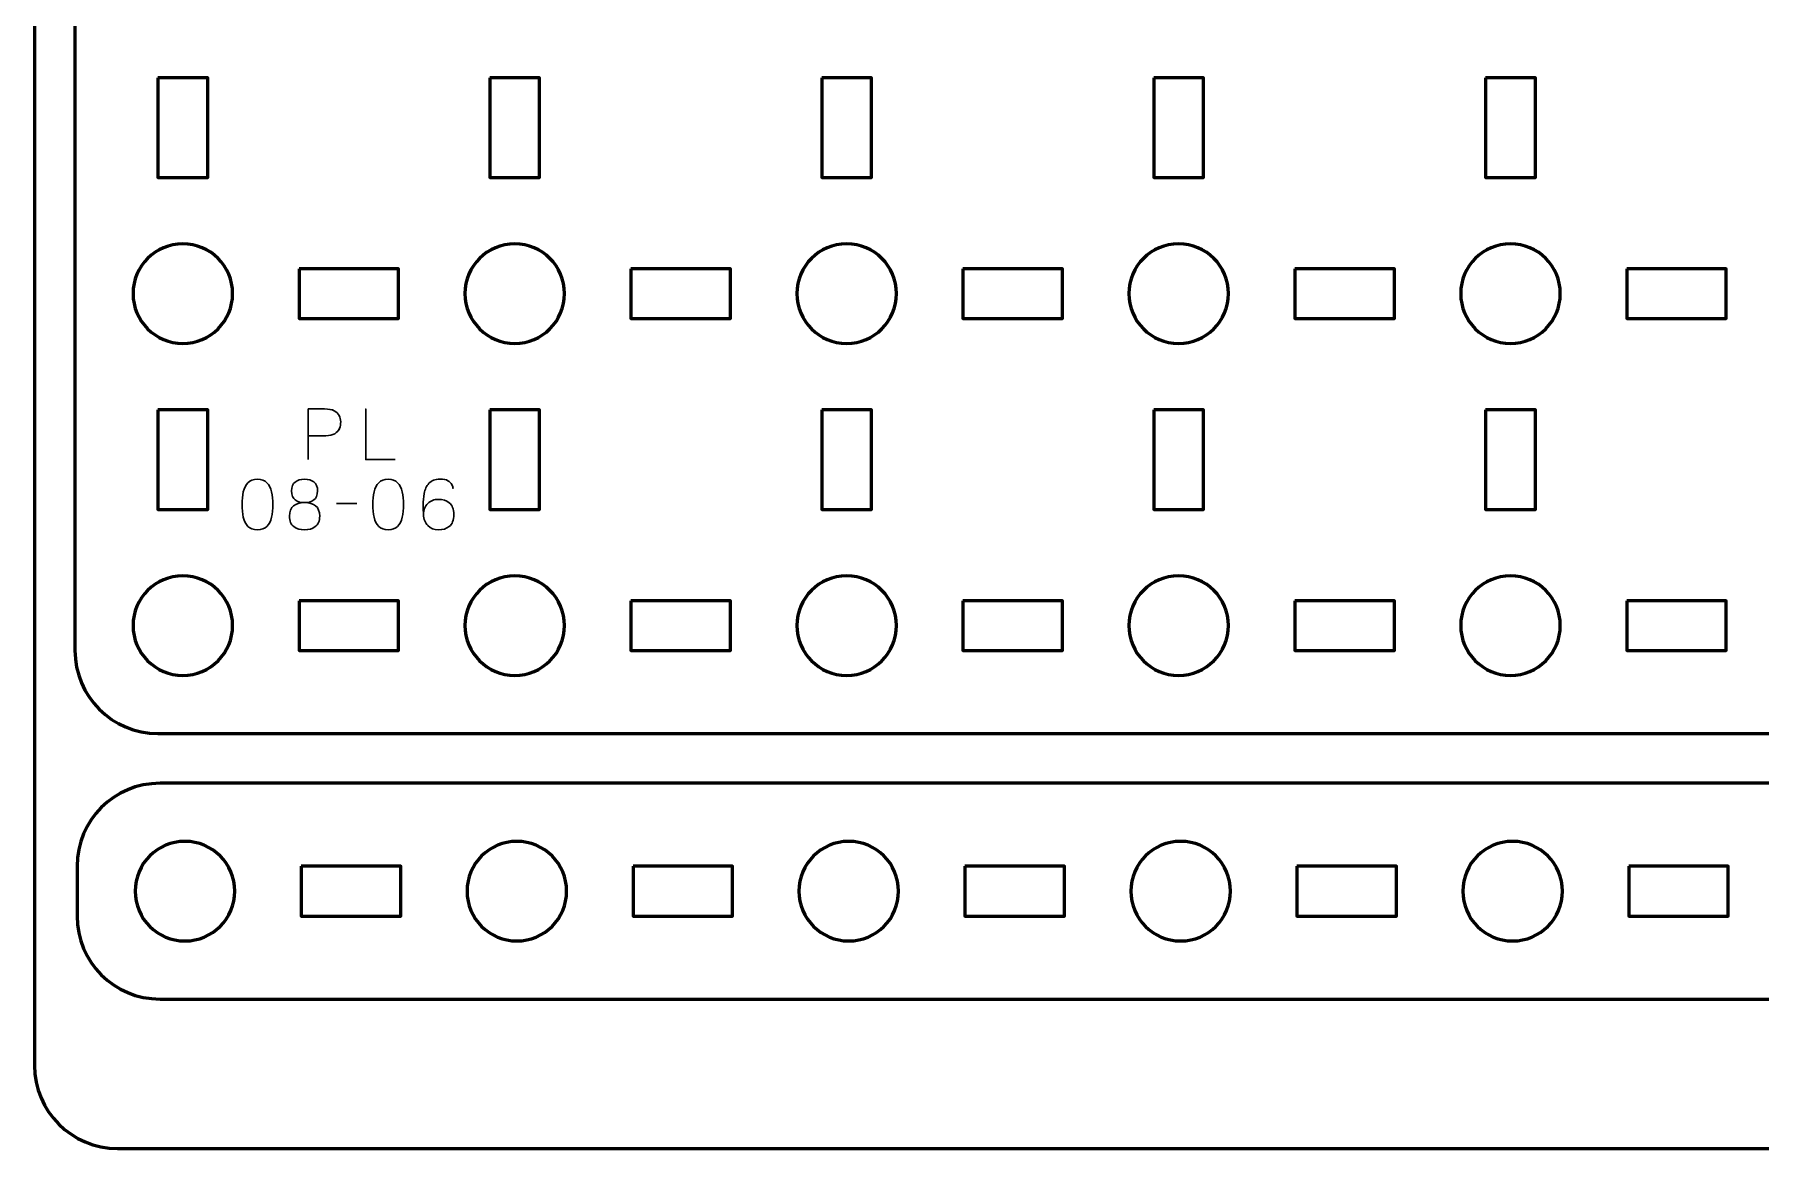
# Model space of a CAD drawing. Header units: centimetres. Extents: x -21 to 0, y -29.7 to 0.
# Drawn here: x -21 to -10.6, y -29.7 to -22.99 of the extents above; entities that cross this region are included whole.
import ezdxf

# ---------------------------------------------------------------- set-up
doc = ezdxf.new("R2010")
doc.units = ezdxf.units.CM
doc.header["$MEASUREMENT"] = 0
doc.layers.add('Layer 1', color=7, linetype='Continuous')

msp = doc.modelspace()

# ---------------------------------------------------------------- linework, layer by layer
at = {"layer": 'Layer 1', "color": 22, "lineweight": 53}
msp.add_open_spline([(-21.00003, -29.19996), (-21.00003, -29.19996), (-21.00003, -0.49992), (-21.00003, -0.49992), (-21.00003, -0.49992), (-21.00003, -0.22295), (-20.77694, 0.00004), (-20.49994, 0.00004), (-20.49994, 0.00004), (-20.49994, 0.00004), (-0.50008, 0.00004), (-0.50008, 0.00004), (-0.50008, 0.00004), (-0.22294, 0.00004), (0.00002, -0.22295), (0.00002, -0.49992), (0.00002, -0.49992), (0.00002, -0.49992), (0.00002, -29.19996), (0.00002, -29.19996), (0.00002, -29.19996), (0.00002, -29.47696), (-0.22294, -29.70005), (-0.50008, -29.70005), (-0.50008, -29.70005), (-0.50008, -29.70005), (-20.49994, -29.70005), (-20.49994, -29.70005), (-20.49994, -29.70005), (-20.77694, -29.70005), (-21.00003, -29.47696), (-21.00003, -29.19996)], degree=3, knots=[0, 0, 0, 0, 0.125, 0.125, 0.125, 0.125, 0.25, 0.25, 0.25, 0.25, 0.375, 0.375, 0.375, 0.375, 0.5, 0.5, 0.5, 0.5, 0.625, 0.625, 0.625, 0.625, 0.75, 0.75, 0.75, 0.75, 0.875, 0.875, 0.875, 0.875, 1, 1, 1, 1], dxfattribs=at)
at = {"layer": 'Layer 1', "color": 2, "lineweight": 53}
for points in [[(-20.25618, -15.89998), (-20.25618, -15.89998), (-5.9563, -15.89998), (-5.9563, -15.89998), (-5.9563, -15.89998), (-5.67916, -15.89998), (-5.4562, -16.12308), (-5.4562, -16.40008), (-5.4562, -16.40008), (-5.4562, -16.40008), (-5.4562, -26.70006), (-5.4562, -26.70006), (-5.4562, -26.70006), (-5.4562, -26.97706), (-5.67916, -27.20002), (-5.9563, -27.20002), (-5.9563, -27.20002), (-5.9563, -27.20002), (-20.25618, -27.20002), (-20.25618, -27.20002), (-20.25618, -27.20002), (-20.53318, -27.20002), (-20.75628, -26.97706), (-20.75628, -26.70006), (-20.75628, -26.70006), (-20.75628, -26.70006), (-20.75628, -16.40008), (-20.75628, -16.40008), (-20.75628, -16.40008), (-20.75628, -16.12308), (-20.53318, -15.89998), (-20.25618, -15.89998)], [(-20.24368, -27.49999), (-20.24368, -27.49999), (-5.9438, -27.49999), (-5.9438, -27.49999), (-5.9438, -27.49999), (-5.66666, -27.49999), (-5.4437, -27.72308), (-5.4437, -28.00008), (-5.4437, -28.00008), (-5.4437, -28.00008), (-5.4437, -28.30009), (-5.4437, -28.30009), (-5.4437, -28.30009), (-5.4437, -28.57705), (-5.66666, -28.80001), (-5.9438, -28.80001), (-5.9438, -28.80001), (-5.9438, -28.80001), (-20.24368, -28.80001), (-20.24368, -28.80001), (-20.24368, -28.80001), (-20.52068, -28.80001), (-20.74378, -28.57705), (-20.74378, -28.30009), (-20.74378, -28.30009), (-20.74378, -28.30009), (-20.74378, -28.00008), (-20.74378, -28.00008), (-20.74378, -28.00008), (-20.74378, -27.72308), (-20.52068, -27.49999), (-20.24368, -27.49999)]]:
    msp.add_open_spline(points, degree=3, knots=[0, 0, 0, 0, 0.125, 0.125, 0.125, 0.125, 0.25, 0.25, 0.25, 0.25, 0.375, 0.375, 0.375, 0.375, 0.5, 0.5, 0.5, 0.5, 0.625, 0.625, 0.625, 0.625, 0.75, 0.75, 0.75, 0.75, 0.875, 0.875, 0.875, 0.875, 1, 1, 1, 1], dxfattribs=at)
at = {"layer": 'Layer 1', "lineweight": 53}
for points in [[(-20.25618, -23.25004), (-20.25618, -23.25004), (-19.95618, -23.25004), (-19.95618, -23.25004), (-19.95618, -23.25004), (-19.95618, -23.25004), (-19.95618, -23.85004), (-19.95618, -23.85004), (-19.95618, -23.85004), (-19.95618, -23.85004), (-20.25618, -23.85004), (-20.25618, -23.85004), (-20.25618, -23.85004), (-20.25618, -23.85004), (-20.25618, -23.25004), (-20.25618, -23.25004)], [(-18.25625, -23.25004), (-18.25625, -23.25004), (-17.95625, -23.25004), (-17.95625, -23.25004), (-17.95625, -23.25004), (-17.95625, -23.25004), (-17.95625, -23.85004), (-17.95625, -23.85004), (-17.95625, -23.85004), (-17.95625, -23.85004), (-18.25625, -23.85004), (-18.25625, -23.85004), (-18.25625, -23.85004), (-18.25625, -23.85004), (-18.25625, -23.25004), (-18.25625, -23.25004)], [(-16.25632, -23.25004), (-16.25632, -23.25004), (-15.95631, -23.25004), (-15.95631, -23.25004), (-15.95631, -23.25004), (-15.95631, -23.25004), (-15.95631, -23.85004), (-15.95631, -23.85004), (-15.95631, -23.85004), (-15.95631, -23.85004), (-16.25632, -23.85004), (-16.25632, -23.85004), (-16.25632, -23.85004), (-16.25632, -23.85004), (-16.25632, -23.25004), (-16.25632, -23.25004)], [(-14.25621, -23.25004), (-14.25621, -23.25004), (-13.9562, -23.25004), (-13.9562, -23.25004), (-13.9562, -23.25004), (-13.9562, -23.25004), (-13.9562, -23.85004), (-13.9562, -23.85004), (-13.9562, -23.85004), (-13.9562, -23.85004), (-14.25621, -23.85004), (-14.25621, -23.85004), (-14.25621, -23.85004), (-14.25621, -23.85004), (-14.25621, -23.25004), (-14.25621, -23.25004)], [(-12.25627, -23.25004), (-12.25627, -23.25004), (-11.95627, -23.25004), (-11.95627, -23.25004), (-11.95627, -23.25004), (-11.95627, -23.25004), (-11.95627, -23.85004), (-11.95627, -23.85004), (-11.95627, -23.85004), (-11.95627, -23.85004), (-12.25627, -23.85004), (-12.25627, -23.85004), (-12.25627, -23.85004), (-12.25627, -23.85004), (-12.25627, -23.25004), (-12.25627, -23.25004)], [(-19.80625, -24.55006), (-19.80625, -24.71569), (-19.94048, -24.85006), (-20.10625, -24.85006), (-20.10625, -24.85006), (-20.27191, -24.85006), (-20.40625, -24.71569), (-20.40625, -24.55006), (-20.40625, -24.55006), (-20.40625, -24.38429), (-20.27191, -24.25005), (-20.10625, -24.25005), (-20.10625, -24.25005), (-19.94048, -24.25005), (-19.80625, -24.38429), (-19.80625, -24.55006)], [(-17.80617, -24.55006), (-17.80617, -24.71569), (-17.94055, -24.85006), (-18.10618, -24.85006), (-18.10618, -24.85006), (-18.27195, -24.85006), (-18.40618, -24.71569), (-18.40618, -24.55006), (-18.40618, -24.55006), (-18.40618, -24.38429), (-18.27195, -24.25005), (-18.10618, -24.25005), (-18.10618, -24.25005), (-17.94055, -24.25005), (-17.80617, -24.38429), (-17.80617, -24.55006)], [(-15.80624, -24.55006), (-15.80624, -24.71569), (-15.94058, -24.85006), (-16.10624, -24.85006), (-16.10624, -24.85006), (-16.27187, -24.85006), (-16.40625, -24.71569), (-16.40625, -24.55006), (-16.40625, -24.55006), (-16.40625, -24.38429), (-16.27187, -24.25005), (-16.10624, -24.25005), (-16.10624, -24.25005), (-15.94058, -24.25005), (-15.80624, -24.38429), (-15.80624, -24.55006)], [(-13.80627, -24.55006), (-13.80627, -24.71569), (-13.94051, -24.85006), (-14.10628, -24.85006), (-14.10628, -24.85006), (-14.27194, -24.85006), (-14.40628, -24.71569), (-14.40628, -24.55006), (-14.40628, -24.55006), (-14.40628, -24.38429), (-14.27194, -24.25005), (-14.10628, -24.25005), (-14.10628, -24.25005), (-13.94051, -24.25005), (-13.80627, -24.38429), (-13.80627, -24.55006)], [(-11.8062, -24.55006), (-11.8062, -24.71569), (-11.94057, -24.85006), (-12.1062, -24.85006), (-12.1062, -24.85006), (-12.27197, -24.85006), (-12.4062, -24.71569), (-12.4062, -24.55006), (-12.4062, -24.55006), (-12.4062, -24.38429), (-12.27197, -24.25005), (-12.1062, -24.25005), (-12.1062, -24.25005), (-11.94057, -24.25005), (-11.8062, -24.38429), (-11.8062, -24.55006)], [(-19.40623, -24.39999), (-19.40623, -24.39999), (-18.80623, -24.39999), (-18.80623, -24.39999), (-18.80623, -24.39999), (-18.80623, -24.39999), (-18.80623, -24.69999), (-18.80623, -24.69999), (-18.80623, -24.69999), (-18.80623, -24.69999), (-19.40623, -24.69999), (-19.40623, -24.69999), (-19.40623, -24.69999), (-19.40623, -24.69999), (-19.40623, -24.39999), (-19.40623, -24.39999)], [(-17.40627, -24.39999), (-17.40627, -24.39999), (-16.80626, -24.39999), (-16.80626, -24.39999), (-16.80626, -24.39999), (-16.80626, -24.39999), (-16.80626, -24.69999), (-16.80626, -24.69999), (-16.80626, -24.69999), (-16.80626, -24.69999), (-17.40627, -24.69999), (-17.40627, -24.69999), (-17.40627, -24.69999), (-17.40627, -24.69999), (-17.40627, -24.39999), (-17.40627, -24.39999)], [(-15.40619, -24.39999), (-15.40619, -24.39999), (-14.80619, -24.39999), (-14.80619, -24.39999), (-14.80619, -24.39999), (-14.80619, -24.39999), (-14.80619, -24.69999), (-14.80619, -24.69999), (-14.80619, -24.69999), (-14.80619, -24.69999), (-15.40619, -24.69999), (-15.40619, -24.69999), (-15.40619, -24.69999), (-15.40619, -24.69999), (-15.40619, -24.39999), (-15.40619, -24.39999)], [(-13.40622, -24.39999), (-13.40622, -24.39999), (-12.80622, -24.39999), (-12.80622, -24.39999), (-12.80622, -24.39999), (-12.80622, -24.39999), (-12.80622, -24.69999), (-12.80622, -24.69999), (-12.80622, -24.69999), (-12.80622, -24.69999), (-13.40622, -24.69999), (-13.40622, -24.69999), (-13.40622, -24.69999), (-13.40622, -24.69999), (-13.40622, -24.39999), (-13.40622, -24.39999)], [(-11.40629, -24.39999), (-11.40629, -24.39999), (-10.80629, -24.39999), (-10.80629, -24.39999), (-10.80629, -24.39999), (-10.80629, -24.39999), (-10.80629, -24.69999), (-10.80629, -24.69999), (-10.80629, -24.69999), (-10.80629, -24.69999), (-11.40629, -24.69999), (-11.40629, -24.69999), (-11.40629, -24.69999), (-11.40629, -24.69999), (-11.40629, -24.39999), (-11.40629, -24.39999)], [(-20.25618, -25.24997), (-20.25618, -25.24997), (-19.95618, -25.24997), (-19.95618, -25.24997), (-19.95618, -25.24997), (-19.95618, -25.24997), (-19.95618, -25.84997), (-19.95618, -25.84997), (-19.95618, -25.84997), (-19.95618, -25.84997), (-20.25618, -25.84997), (-20.25618, -25.84997), (-20.25618, -25.84997), (-20.25618, -25.84997), (-20.25618, -25.24997), (-20.25618, -25.24997)], [(-18.25625, -25.24997), (-18.25625, -25.24997), (-17.95625, -25.24997), (-17.95625, -25.24997), (-17.95625, -25.24997), (-17.95625, -25.24997), (-17.95625, -25.84997), (-17.95625, -25.84997), (-17.95625, -25.84997), (-17.95625, -25.84997), (-18.25625, -25.84997), (-18.25625, -25.84997), (-18.25625, -25.84997), (-18.25625, -25.84997), (-18.25625, -25.24997), (-18.25625, -25.24997)], [(-16.25632, -25.24997), (-16.25632, -25.24997), (-15.95631, -25.24997), (-15.95631, -25.24997), (-15.95631, -25.24997), (-15.95631, -25.24997), (-15.95631, -25.84997), (-15.95631, -25.84997), (-15.95631, -25.84997), (-15.95631, -25.84997), (-16.25632, -25.84997), (-16.25632, -25.84997), (-16.25632, -25.84997), (-16.25632, -25.84997), (-16.25632, -25.24997), (-16.25632, -25.24997)], [(-14.25621, -25.24997), (-14.25621, -25.24997), (-13.9562, -25.24997), (-13.9562, -25.24997), (-13.9562, -25.24997), (-13.9562, -25.24997), (-13.9562, -25.84997), (-13.9562, -25.84997), (-13.9562, -25.84997), (-13.9562, -25.84997), (-14.25621, -25.84997), (-14.25621, -25.84997), (-14.25621, -25.84997), (-14.25621, -25.84997), (-14.25621, -25.24997), (-14.25621, -25.24997)], [(-12.25627, -25.24997), (-12.25627, -25.24997), (-11.95627, -25.24997), (-11.95627, -25.24997), (-11.95627, -25.24997), (-11.95627, -25.24997), (-11.95627, -25.84997), (-11.95627, -25.84997), (-11.95627, -25.84997), (-11.95627, -25.84997), (-12.25627, -25.84997), (-12.25627, -25.84997), (-12.25627, -25.84997), (-12.25627, -25.84997), (-12.25627, -25.24997), (-12.25627, -25.24997)], [(-19.80625, -26.55002), (-19.80625, -26.71565), (-19.94048, -26.84999), (-20.10625, -26.84999), (-20.10625, -26.84999), (-20.27191, -26.84999), (-20.40625, -26.71565), (-20.40625, -26.55002), (-20.40625, -26.55002), (-20.40625, -26.38436), (-20.27191, -26.25002), (-20.10625, -26.25002), (-20.10625, -26.25002), (-19.94048, -26.25002), (-19.80625, -26.38436), (-19.80625, -26.55002)], [(-17.80617, -26.55002), (-17.80617, -26.71565), (-17.94055, -26.84999), (-18.10618, -26.84999), (-18.10618, -26.84999), (-18.27195, -26.84999), (-18.40618, -26.71565), (-18.40618, -26.55002), (-18.40618, -26.55002), (-18.40618, -26.38436), (-18.27195, -26.25002), (-18.10618, -26.25002), (-18.10618, -26.25002), (-17.94055, -26.25002), (-17.80617, -26.38436), (-17.80617, -26.55002)], [(-15.80624, -26.55002), (-15.80624, -26.71565), (-15.94058, -26.84999), (-16.10624, -26.84999), (-16.10624, -26.84999), (-16.27187, -26.84999), (-16.40625, -26.71565), (-16.40625, -26.55002), (-16.40625, -26.55002), (-16.40625, -26.38436), (-16.27187, -26.25002), (-16.10624, -26.25002), (-16.10624, -26.25002), (-15.94058, -26.25002), (-15.80624, -26.38436), (-15.80624, -26.55002)], [(-13.80627, -26.55002), (-13.80627, -26.71565), (-13.94051, -26.84999), (-14.10628, -26.84999), (-14.10628, -26.84999), (-14.27194, -26.84999), (-14.40628, -26.71565), (-14.40628, -26.55002), (-14.40628, -26.55002), (-14.40628, -26.38436), (-14.27194, -26.25002), (-14.10628, -26.25002), (-14.10628, -26.25002), (-13.94051, -26.25002), (-13.80627, -26.38436), (-13.80627, -26.55002)], [(-11.8062, -26.55002), (-11.8062, -26.71565), (-11.94057, -26.84999), (-12.1062, -26.84999), (-12.1062, -26.84999), (-12.27197, -26.84999), (-12.4062, -26.71565), (-12.4062, -26.55002), (-12.4062, -26.55002), (-12.4062, -26.38436), (-12.27197, -26.25002), (-12.1062, -26.25002), (-12.1062, -26.25002), (-11.94057, -26.25002), (-11.8062, -26.38436), (-11.8062, -26.55002)], [(-19.40623, -26.40009), (-19.40623, -26.40009), (-18.80623, -26.40009), (-18.80623, -26.40009), (-18.80623, -26.40009), (-18.80623, -26.40009), (-18.80623, -26.7001), (-18.80623, -26.7001), (-18.80623, -26.7001), (-18.80623, -26.7001), (-19.40623, -26.7001), (-19.40623, -26.7001), (-19.40623, -26.7001), (-19.40623, -26.7001), (-19.40623, -26.40009), (-19.40623, -26.40009)], [(-17.40627, -26.40009), (-17.40627, -26.40009), (-16.80626, -26.40009), (-16.80626, -26.40009), (-16.80626, -26.40009), (-16.80626, -26.40009), (-16.80626, -26.7001), (-16.80626, -26.7001), (-16.80626, -26.7001), (-16.80626, -26.7001), (-17.40627, -26.7001), (-17.40627, -26.7001), (-17.40627, -26.7001), (-17.40627, -26.7001), (-17.40627, -26.40009), (-17.40627, -26.40009)], [(-15.40619, -26.40009), (-15.40619, -26.40009), (-14.80619, -26.40009), (-14.80619, -26.40009), (-14.80619, -26.40009), (-14.80619, -26.40009), (-14.80619, -26.7001), (-14.80619, -26.7001), (-14.80619, -26.7001), (-14.80619, -26.7001), (-15.40619, -26.7001), (-15.40619, -26.7001), (-15.40619, -26.7001), (-15.40619, -26.7001), (-15.40619, -26.40009), (-15.40619, -26.40009)], [(-13.40622, -26.40009), (-13.40622, -26.40009), (-12.80622, -26.40009), (-12.80622, -26.40009), (-12.80622, -26.40009), (-12.80622, -26.40009), (-12.80622, -26.7001), (-12.80622, -26.7001), (-12.80622, -26.7001), (-12.80622, -26.7001), (-13.40622, -26.7001), (-13.40622, -26.7001), (-13.40622, -26.7001), (-13.40622, -26.7001), (-13.40622, -26.40009), (-13.40622, -26.40009)], [(-11.40629, -26.40009), (-11.40629, -26.40009), (-10.80629, -26.40009), (-10.80629, -26.40009), (-10.80629, -26.40009), (-10.80629, -26.40009), (-10.80629, -26.7001), (-10.80629, -26.7001), (-10.80629, -26.7001), (-10.80629, -26.7001), (-11.40629, -26.7001), (-11.40629, -26.7001), (-11.40629, -26.7001), (-11.40629, -26.7001), (-11.40629, -26.40009), (-11.40629, -26.40009)], [(-19.79375, -28.15001), (-19.79375, -28.31579), (-19.92798, -28.45002), (-20.09375, -28.45002), (-20.09375, -28.45002), (-20.25941, -28.45002), (-20.39375, -28.31579), (-20.39375, -28.15001), (-20.39375, -28.15001), (-20.39375, -27.98435), (-20.25941, -27.85001), (-20.09375, -27.85001), (-20.09375, -27.85001), (-19.92798, -27.85001), (-19.79375, -27.98435), (-19.79375, -28.15001)], [(-17.79367, -28.15001), (-17.79367, -28.31579), (-17.92805, -28.45002), (-18.09368, -28.45002), (-18.09368, -28.45002), (-18.25945, -28.45002), (-18.39368, -28.31579), (-18.39368, -28.15001), (-18.39368, -28.15001), (-18.39368, -27.98435), (-18.25945, -27.85001), (-18.09368, -27.85001), (-18.09368, -27.85001), (-17.92805, -27.85001), (-17.79367, -27.98435), (-17.79367, -28.15001)], [(-15.79374, -28.15001), (-15.79374, -28.31579), (-15.92808, -28.45002), (-16.09374, -28.45002), (-16.09374, -28.45002), (-16.25937, -28.45002), (-16.39375, -28.31579), (-16.39375, -28.15001), (-16.39375, -28.15001), (-16.39375, -27.98435), (-16.25937, -27.85001), (-16.09374, -27.85001), (-16.09374, -27.85001), (-15.92808, -27.85001), (-15.79374, -27.98435), (-15.79374, -28.15001)], [(-13.79377, -28.15001), (-13.79377, -28.31579), (-13.92801, -28.45002), (-14.09378, -28.45002), (-14.09378, -28.45002), (-14.25944, -28.45002), (-14.39378, -28.31579), (-14.39378, -28.15001), (-14.39378, -28.15001), (-14.39378, -27.98435), (-14.25944, -27.85001), (-14.09378, -27.85001), (-14.09378, -27.85001), (-13.92801, -27.85001), (-13.79377, -27.98435), (-13.79377, -28.15001)], [(-11.7937, -28.15001), (-11.7937, -28.31579), (-11.92807, -28.45002), (-12.0937, -28.45002), (-12.0937, -28.45002), (-12.25947, -28.45002), (-12.3937, -28.31579), (-12.3937, -28.15001), (-12.3937, -28.15001), (-12.3937, -27.98435), (-12.25947, -27.85001), (-12.0937, -27.85001), (-12.0937, -27.85001), (-11.92807, -27.85001), (-11.7937, -27.98435), (-11.7937, -28.15001)], [(-19.39373, -28.00008), (-19.39373, -28.00008), (-18.79373, -28.00008), (-18.79373, -28.00008), (-18.79373, -28.00008), (-18.79373, -28.00008), (-18.79373, -28.30009), (-18.79373, -28.30009), (-18.79373, -28.30009), (-18.79373, -28.30009), (-19.39373, -28.30009), (-19.39373, -28.30009), (-19.39373, -28.30009), (-19.39373, -28.30009), (-19.39373, -28.00008), (-19.39373, -28.00008)], [(-17.39377, -28.00008), (-17.39377, -28.00008), (-16.79376, -28.00008), (-16.79376, -28.00008), (-16.79376, -28.00008), (-16.79376, -28.00008), (-16.79376, -28.30009), (-16.79376, -28.30009), (-16.79376, -28.30009), (-16.79376, -28.30009), (-17.39377, -28.30009), (-17.39377, -28.30009), (-17.39377, -28.30009), (-17.39377, -28.30009), (-17.39377, -28.00008), (-17.39377, -28.00008)], [(-15.39369, -28.00008), (-15.39369, -28.00008), (-14.79369, -28.00008), (-14.79369, -28.00008), (-14.79369, -28.00008), (-14.79369, -28.00008), (-14.79369, -28.30009), (-14.79369, -28.30009), (-14.79369, -28.30009), (-14.79369, -28.30009), (-15.39369, -28.30009), (-15.39369, -28.30009), (-15.39369, -28.30009), (-15.39369, -28.30009), (-15.39369, -28.00008), (-15.39369, -28.00008)], [(-13.39372, -28.00008), (-13.39372, -28.00008), (-12.79372, -28.00008), (-12.79372, -28.00008), (-12.79372, -28.00008), (-12.79372, -28.00008), (-12.79372, -28.30009), (-12.79372, -28.30009), (-12.79372, -28.30009), (-12.79372, -28.30009), (-13.39372, -28.30009), (-13.39372, -28.30009), (-13.39372, -28.30009), (-13.39372, -28.30009), (-13.39372, -28.00008), (-13.39372, -28.00008)], [(-11.39379, -28.00008), (-11.39379, -28.00008), (-10.79379, -28.00008), (-10.79379, -28.00008), (-10.79379, -28.00008), (-10.79379, -28.00008), (-10.79379, -28.30009), (-10.79379, -28.30009), (-10.79379, -28.30009), (-10.79379, -28.30009), (-11.39379, -28.30009), (-11.39379, -28.30009), (-11.39379, -28.30009), (-11.39379, -28.30009), (-11.39379, -28.00008), (-11.39379, -28.00008)]]:
    msp.add_open_spline(points, degree=3, knots=[0, 0, 0, 0, 0.25, 0.25, 0.25, 0.25, 0.5, 0.5, 0.5, 0.5, 0.75, 0.75, 0.75, 0.75, 1, 1, 1, 1], dxfattribs=at)
at = {"layer": 'Layer 1', "color": 40, "lineweight": 30}
for points, knots in [([(-19.35081, -25.54997), (-19.35081, -25.54997), (-19.35081, -25.24475), (-19.35081, -25.24475), (-19.35081, -25.24475), (-19.35081, -25.24475), (-19.25352, -25.24475), (-19.25352, -25.24475), (-19.25352, -25.24475), (-19.2279, -25.24499), (-19.2079, -25.24873), (-19.19372, -25.25589), (-19.19372, -25.25589), (-19.17982, -25.2632), (-19.17001, -25.27269), (-19.16437, -25.28454), (-19.16437, -25.28454), (-19.15887, -25.29639), (-19.15583, -25.30923), (-19.15527, -25.32299), (-19.15527, -25.32299), (-19.1546, -25.33707), (-19.15693, -25.35044), (-19.16243, -25.3631), (-19.16243, -25.3631), (-19.16797, -25.37577), (-19.17746, -25.38625), (-19.19069, -25.3944), (-19.19069, -25.3944), (-19.2042, -25.40251), (-19.2224, -25.40664), (-19.24554, -25.40692), (-19.24554, -25.40692), (-19.24554, -25.40692), (-19.35081, -25.40692), (-19.35081, -25.40692), (-19.35081, -25.40692), (-19.35081, -25.40692), (-19.24554, -25.40692), (-19.24554, -25.40692), (-19.24554, -25.40692), (-19.22279, -25.40664), (-19.20476, -25.40251), (-19.19125, -25.3944), (-19.19125, -25.3944), (-19.17788, -25.38625), (-19.16835, -25.37577), (-19.16271, -25.3631), (-19.16271, -25.3631), (-19.15721, -25.35044), (-19.15474, -25.33707), (-19.15527, -25.32299), (-19.15527, -25.32299), (-19.15583, -25.30923), (-19.15887, -25.29639), (-19.16451, -25.28454), (-19.16451, -25.28454), (-19.1703, -25.27269), (-19.18021, -25.2632), (-19.19414, -25.25589), (-19.19414, -25.25589), (-19.20832, -25.24873), (-19.22819, -25.24499), (-19.25352, -25.24475), (-19.25352, -25.24475), (-19.25352, -25.24475), (-19.35081, -25.24475), (-19.35081, -25.24475), (-19.35081, -25.24475), (-19.35081, -25.24475), (-19.35081, -25.54997), (-19.35081, -25.54997)], [0, 0, 0, 0, 0.05555556, 0.05555556, 0.05555556, 0.05555556, 0.11111111, 0.11111111, 0.11111111, 0.11111111, 0.16666667, 0.16666667, 0.16666667, 0.16666667, 0.22222222, 0.22222222, 0.22222222, 0.22222222, 0.27777778, 0.27777778, 0.27777778, 0.27777778, 0.33333333, 0.33333333, 0.33333333, 0.33333333, 0.38888889, 0.38888889, 0.38888889, 0.38888889, 0.44444444, 0.44444444, 0.44444444, 0.44444444, 0.5, 0.5, 0.5, 0.5, 0.55555556, 0.55555556, 0.55555556, 0.55555556, 0.61111111, 0.61111111, 0.61111111, 0.61111111, 0.66666667, 0.66666667, 0.66666667, 0.66666667, 0.72222222, 0.72222222, 0.72222222, 0.72222222, 0.77777778, 0.77777778, 0.77777778, 0.77777778, 0.83333333, 0.83333333, 0.83333333, 0.83333333, 0.88888889, 0.88888889, 0.88888889, 0.88888889, 0.94444444, 0.94444444, 0.94444444, 0.94444444, 1, 1, 1, 1]), ([(-18.8262, -25.54997), (-18.8262, -25.54997), (-19.00438, -25.54997), (-19.00438, -25.54997), (-19.00438, -25.54997), (-19.00438, -25.54997), (-19.00438, -25.24475), (-19.00438, -25.24475), (-19.00438, -25.24475), (-19.00438, -25.24475), (-19.00438, -25.54997), (-19.00438, -25.54997), (-19.00438, -25.54997), (-19.00438, -25.54997), (-18.8262, -25.54997), (-18.8262, -25.54997)], [0, 0, 0, 0, 0.25, 0.25, 0.25, 0.25, 0.5, 0.5, 0.5, 0.5, 0.75, 0.75, 0.75, 0.75, 1, 1, 1, 1]), ([(-19.65702, -25.9733), (-19.6325, -25.97302), (-19.61349, -25.96614), (-19.59998, -25.95263), (-19.59998, -25.95263), (-19.58661, -25.93912), (-19.57722, -25.92092), (-19.572, -25.89791), (-19.572, -25.89791), (-19.56689, -25.87505), (-19.56442, -25.84941), (-19.5647, -25.8209), (-19.5647, -25.8209), (-19.56442, -25.79279), (-19.56689, -25.76714), (-19.572, -25.74414), (-19.572, -25.74414), (-19.57722, -25.72138), (-19.58661, -25.70322), (-19.59998, -25.68942), (-19.59998, -25.68942), (-19.61349, -25.67591), (-19.6325, -25.66889), (-19.65702, -25.66847), (-19.65702, -25.66847), (-19.68168, -25.66889), (-19.7007, -25.67591), (-19.71407, -25.68942), (-19.71407, -25.68942), (-19.72758, -25.70322), (-19.73682, -25.72138), (-19.7419, -25.74414), (-19.7419, -25.74414), (-19.74716, -25.76714), (-19.74963, -25.79279), (-19.7492, -25.8209), (-19.7492, -25.8209), (-19.74963, -25.84941), (-19.74716, -25.87505), (-19.7419, -25.89791), (-19.7419, -25.89791), (-19.73682, -25.92092), (-19.72758, -25.93912), (-19.71407, -25.95263), (-19.71407, -25.95263), (-19.7007, -25.96614), (-19.68168, -25.97302), (-19.65702, -25.9733)], [0, 0, 0, 0, 0.08333333, 0.08333333, 0.08333333, 0.08333333, 0.16666667, 0.16666667, 0.16666667, 0.16666667, 0.25, 0.25, 0.25, 0.25, 0.33333333, 0.33333333, 0.33333333, 0.33333333, 0.41666667, 0.41666667, 0.41666667, 0.41666667, 0.5, 0.5, 0.5, 0.5, 0.58333333, 0.58333333, 0.58333333, 0.58333333, 0.66666667, 0.66666667, 0.66666667, 0.66666667, 0.75, 0.75, 0.75, 0.75, 0.83333333, 0.83333333, 0.83333333, 0.83333333, 0.91666667, 0.91666667, 0.91666667, 0.91666667, 1, 1, 1, 1]), ([(-19.65702, -25.9733), (-19.6325, -25.97302), (-19.61349, -25.96614), (-19.59998, -25.95263), (-19.59998, -25.95263), (-19.58661, -25.93912), (-19.57722, -25.92092), (-19.572, -25.89791), (-19.572, -25.89791), (-19.56689, -25.87505), (-19.56442, -25.84941), (-19.5647, -25.8209), (-19.5647, -25.8209), (-19.56442, -25.79279), (-19.56689, -25.76714), (-19.572, -25.74414), (-19.572, -25.74414), (-19.57722, -25.72138), (-19.58661, -25.70322), (-19.59998, -25.68942), (-19.59998, -25.68942), (-19.61349, -25.67591), (-19.6325, -25.66889), (-19.65702, -25.66847), (-19.65702, -25.66847), (-19.68168, -25.66889), (-19.7007, -25.67591), (-19.71407, -25.68942), (-19.71407, -25.68942), (-19.72758, -25.70322), (-19.73682, -25.72138), (-19.7419, -25.74414), (-19.7419, -25.74414), (-19.74716, -25.76714), (-19.74963, -25.79279), (-19.7492, -25.8209), (-19.7492, -25.8209), (-19.74963, -25.84941), (-19.74716, -25.87505), (-19.7419, -25.89791), (-19.7419, -25.89791), (-19.73682, -25.92092), (-19.72758, -25.93912), (-19.71407, -25.95263), (-19.71407, -25.95263), (-19.7007, -25.96614), (-19.68168, -25.97302), (-19.65702, -25.9733)], [0, 0, 0, 0, 0.08333333, 0.08333333, 0.08333333, 0.08333333, 0.16666667, 0.16666667, 0.16666667, 0.16666667, 0.25, 0.25, 0.25, 0.25, 0.33333333, 0.33333333, 0.33333333, 0.33333333, 0.41666667, 0.41666667, 0.41666667, 0.41666667, 0.5, 0.5, 0.5, 0.5, 0.58333333, 0.58333333, 0.58333333, 0.58333333, 0.66666667, 0.66666667, 0.66666667, 0.66666667, 0.75, 0.75, 0.75, 0.75, 0.83333333, 0.83333333, 0.83333333, 0.83333333, 0.91666667, 0.91666667, 0.91666667, 0.91666667, 1, 1, 1, 1]), ([(-19.373, -25.80944), (-19.35095, -25.80986), (-19.33236, -25.8045), (-19.31747, -25.79346), (-19.31747, -25.79346), (-19.30259, -25.78245), (-19.29486, -25.76439), (-19.29419, -25.73916), (-19.29419, -25.73916), (-19.29472, -25.71408), (-19.30216, -25.69591), (-19.31666, -25.68459), (-19.31666, -25.68459), (-19.33113, -25.67344), (-19.35, -25.66808), (-19.373, -25.66847), (-19.373, -25.66847), (-19.39614, -25.66875), (-19.41491, -25.67425), (-19.42938, -25.68515), (-19.42938, -25.68515), (-19.44384, -25.69616), (-19.45128, -25.71422), (-19.45171, -25.73916), (-19.45171, -25.73916), (-19.45128, -25.76439), (-19.44356, -25.78245), (-19.42853, -25.79346), (-19.42853, -25.79346), (-19.41378, -25.8045), (-19.39533, -25.80986), (-19.373, -25.80944)], [0, 0, 0, 0, 0.125, 0.125, 0.125, 0.125, 0.25, 0.25, 0.25, 0.25, 0.375, 0.375, 0.375, 0.375, 0.5, 0.5, 0.5, 0.5, 0.625, 0.625, 0.625, 0.625, 0.75, 0.75, 0.75, 0.75, 0.875, 0.875, 0.875, 0.875, 1, 1, 1, 1]), ([(-19.373, -25.80944), (-19.35095, -25.80986), (-19.33236, -25.8045), (-19.31747, -25.79346), (-19.31747, -25.79346), (-19.30259, -25.78245), (-19.29486, -25.76439), (-19.29419, -25.73916), (-19.29419, -25.73916), (-19.29472, -25.71408), (-19.30216, -25.69591), (-19.31666, -25.68459), (-19.31666, -25.68459), (-19.33113, -25.67344), (-19.35, -25.66808), (-19.373, -25.66847), (-19.373, -25.66847), (-19.39614, -25.66875), (-19.41491, -25.67425), (-19.42938, -25.68515), (-19.42938, -25.68515), (-19.44384, -25.69616), (-19.45128, -25.71422), (-19.45171, -25.73916), (-19.45171, -25.73916), (-19.45128, -25.76439), (-19.44356, -25.78245), (-19.42853, -25.79346), (-19.42853, -25.79346), (-19.41378, -25.8045), (-19.39533, -25.80986), (-19.373, -25.80944)], [0, 0, 0, 0, 0.125, 0.125, 0.125, 0.125, 0.25, 0.25, 0.25, 0.25, 0.375, 0.375, 0.375, 0.375, 0.5, 0.5, 0.5, 0.5, 0.625, 0.625, 0.625, 0.625, 0.75, 0.75, 0.75, 0.75, 0.875, 0.875, 0.875, 0.875, 1, 1, 1, 1]), ([(-18.86906, -25.9733), (-18.84454, -25.97302), (-18.82553, -25.96614), (-18.81201, -25.95263), (-18.81201, -25.95263), (-18.79864, -25.93912), (-18.78926, -25.92092), (-18.78404, -25.89791), (-18.78404, -25.89791), (-18.77892, -25.87505), (-18.77645, -25.84941), (-18.77674, -25.8209), (-18.77674, -25.8209), (-18.77645, -25.79279), (-18.77892, -25.76714), (-18.78404, -25.74414), (-18.78404, -25.74414), (-18.78926, -25.72138), (-18.79864, -25.70322), (-18.81201, -25.68942), (-18.81201, -25.68942), (-18.82553, -25.67591), (-18.84454, -25.66889), (-18.86906, -25.66847), (-18.86906, -25.66847), (-18.89372, -25.66889), (-18.91273, -25.67591), (-18.9261, -25.68942), (-18.9261, -25.68942), (-18.93961, -25.70322), (-18.94886, -25.72138), (-18.95394, -25.74414), (-18.95394, -25.74414), (-18.95919, -25.76714), (-18.96166, -25.79279), (-18.96124, -25.8209), (-18.96124, -25.8209), (-18.96166, -25.84941), (-18.95919, -25.87505), (-18.95394, -25.89791), (-18.95394, -25.89791), (-18.94886, -25.92092), (-18.93961, -25.93912), (-18.9261, -25.95263), (-18.9261, -25.95263), (-18.91273, -25.96614), (-18.89372, -25.97302), (-18.86906, -25.9733)], [0, 0, 0, 0, 0.08333333, 0.08333333, 0.08333333, 0.08333333, 0.16666667, 0.16666667, 0.16666667, 0.16666667, 0.25, 0.25, 0.25, 0.25, 0.33333333, 0.33333333, 0.33333333, 0.33333333, 0.41666667, 0.41666667, 0.41666667, 0.41666667, 0.5, 0.5, 0.5, 0.5, 0.58333333, 0.58333333, 0.58333333, 0.58333333, 0.66666667, 0.66666667, 0.66666667, 0.66666667, 0.75, 0.75, 0.75, 0.75, 0.83333333, 0.83333333, 0.83333333, 0.83333333, 0.91666667, 0.91666667, 0.91666667, 0.91666667, 1, 1, 1, 1]), ([(-18.86906, -25.9733), (-18.84454, -25.97302), (-18.82553, -25.96614), (-18.81201, -25.95263), (-18.81201, -25.95263), (-18.79864, -25.93912), (-18.78926, -25.92092), (-18.78404, -25.89791), (-18.78404, -25.89791), (-18.77892, -25.87505), (-18.77645, -25.84941), (-18.77674, -25.8209), (-18.77674, -25.8209), (-18.77645, -25.79279), (-18.77892, -25.76714), (-18.78404, -25.74414), (-18.78404, -25.74414), (-18.78926, -25.72138), (-18.79864, -25.70322), (-18.81201, -25.68942), (-18.81201, -25.68942), (-18.82553, -25.67591), (-18.84454, -25.66889), (-18.86906, -25.66847), (-18.86906, -25.66847), (-18.89372, -25.66889), (-18.91273, -25.67591), (-18.9261, -25.68942), (-18.9261, -25.68942), (-18.93961, -25.70322), (-18.94886, -25.72138), (-18.95394, -25.74414), (-18.95394, -25.74414), (-18.95919, -25.76714), (-18.96166, -25.79279), (-18.96124, -25.8209), (-18.96124, -25.8209), (-18.96166, -25.84941), (-18.95919, -25.87505), (-18.95394, -25.89791), (-18.95394, -25.89791), (-18.94886, -25.92092), (-18.93961, -25.93912), (-18.9261, -25.95263), (-18.9261, -25.95263), (-18.91273, -25.96614), (-18.89372, -25.97302), (-18.86906, -25.9733)], [0, 0, 0, 0, 0.08333333, 0.08333333, 0.08333333, 0.08333333, 0.16666667, 0.16666667, 0.16666667, 0.16666667, 0.25, 0.25, 0.25, 0.25, 0.33333333, 0.33333333, 0.33333333, 0.33333333, 0.41666667, 0.41666667, 0.41666667, 0.41666667, 0.5, 0.5, 0.5, 0.5, 0.58333333, 0.58333333, 0.58333333, 0.58333333, 0.66666667, 0.66666667, 0.66666667, 0.66666667, 0.75, 0.75, 0.75, 0.75, 0.83333333, 0.83333333, 0.83333333, 0.83333333, 0.91666667, 0.91666667, 0.91666667, 0.91666667, 1, 1, 1, 1]), ([(-18.65616, -25.88137), (-18.65573, -25.85368), (-18.6472, -25.83149), (-18.63051, -25.81498), (-18.63051, -25.81498), (-18.614, -25.79843), (-18.59262, -25.79004), (-18.56645, -25.78961), (-18.56645, -25.78961), (-18.54027, -25.78919), (-18.51822, -25.79596), (-18.50058, -25.81), (-18.50058, -25.81), (-18.48308, -25.82404), (-18.47398, -25.84789), (-18.47328, -25.88137), (-18.47328, -25.88137), (-18.47398, -25.91513), (-18.48308, -25.93898), (-18.50058, -25.95305), (-18.50058, -25.95305), (-18.51822, -25.96695), (-18.54027, -25.97373), (-18.56645, -25.9733), (-18.56645, -25.9733), (-18.59262, -25.97302), (-18.61372, -25.96463), (-18.62984, -25.94808), (-18.62984, -25.94808), (-18.64624, -25.93153), (-18.65506, -25.90934), (-18.65616, -25.88137), (-18.65616, -25.88137), (-18.65711, -25.86705), (-18.65767, -25.84817), (-18.6581, -25.82475), (-18.6581, -25.82475), (-18.65863, -25.80147), (-18.65658, -25.77776), (-18.65189, -25.75377), (-18.65189, -25.75377), (-18.64734, -25.72982), (-18.63781, -25.70953), (-18.62321, -25.69302), (-18.62321, -25.69302), (-18.60874, -25.67648), (-18.58684, -25.66794), (-18.55749, -25.66723), (-18.55749, -25.66723), (-18.53639, -25.66766), (-18.52013, -25.67097), (-18.50884, -25.67715), (-18.50884, -25.67715), (-18.49755, -25.6835), (-18.48982, -25.69094), (-18.48541, -25.69948), (-18.48541, -25.69948), (-18.48114, -25.70816), (-18.47867, -25.71616), (-18.47797, -25.72361), (-18.47797, -25.72361), (-18.47867, -25.71616), (-18.48114, -25.70816), (-18.48541, -25.69948), (-18.48541, -25.69948), (-18.48982, -25.69094), (-18.49755, -25.6835), (-18.50884, -25.67715), (-18.50884, -25.67715), (-18.52013, -25.67097), (-18.53639, -25.66766), (-18.55749, -25.66723), (-18.55749, -25.66723), (-18.58684, -25.66794), (-18.60874, -25.67648), (-18.62321, -25.69302), (-18.62321, -25.69302), (-18.63781, -25.70953), (-18.64734, -25.72982), (-18.65189, -25.75377), (-18.65189, -25.75377), (-18.65658, -25.77776), (-18.65863, -25.80147), (-18.6581, -25.82475), (-18.6581, -25.82475), (-18.65767, -25.84817), (-18.65711, -25.86705), (-18.65616, -25.88137), (-18.65616, -25.88137), (-18.65506, -25.90934), (-18.64624, -25.93153), (-18.62984, -25.94808), (-18.62984, -25.94808), (-18.61372, -25.96463), (-18.59262, -25.97302), (-18.56645, -25.9733), (-18.56645, -25.9733), (-18.54027, -25.97373), (-18.51822, -25.96695), (-18.50058, -25.95305), (-18.50058, -25.95305), (-18.48308, -25.93898), (-18.47398, -25.91513), (-18.47328, -25.88137), (-18.47328, -25.88137), (-18.47398, -25.84789), (-18.48308, -25.82404), (-18.50058, -25.81), (-18.50058, -25.81), (-18.51822, -25.79596), (-18.54027, -25.78919), (-18.56645, -25.78961), (-18.56645, -25.78961), (-18.59262, -25.79004), (-18.614, -25.79843), (-18.63051, -25.81498), (-18.63051, -25.81498), (-18.6472, -25.83149), (-18.65573, -25.85368), (-18.65616, -25.88137)], [0, 0, 0, 0, 0.03333333, 0.03333333, 0.03333333, 0.03333333, 0.06666667, 0.06666667, 0.06666667, 0.06666667, 0.1, 0.1, 0.1, 0.1, 0.13333333, 0.13333333, 0.13333333, 0.13333333, 0.16666667, 0.16666667, 0.16666667, 0.16666667, 0.2, 0.2, 0.2, 0.2, 0.23333333, 0.23333333, 0.23333333, 0.23333333, 0.26666667, 0.26666667, 0.26666667, 0.26666667, 0.3, 0.3, 0.3, 0.3, 0.33333333, 0.33333333, 0.33333333, 0.33333333, 0.36666667, 0.36666667, 0.36666667, 0.36666667, 0.4, 0.4, 0.4, 0.4, 0.43333333, 0.43333333, 0.43333333, 0.43333333, 0.46666667, 0.46666667, 0.46666667, 0.46666667, 0.5, 0.5, 0.5, 0.5, 0.53333333, 0.53333333, 0.53333333, 0.53333333, 0.56666667, 0.56666667, 0.56666667, 0.56666667, 0.6, 0.6, 0.6, 0.6, 0.63333333, 0.63333333, 0.63333333, 0.63333333, 0.66666667, 0.66666667, 0.66666667, 0.66666667, 0.7, 0.7, 0.7, 0.7, 0.73333333, 0.73333333, 0.73333333, 0.73333333, 0.76666667, 0.76666667, 0.76666667, 0.76666667, 0.8, 0.8, 0.8, 0.8, 0.83333333, 0.83333333, 0.83333333, 0.83333333, 0.86666667, 0.86666667, 0.86666667, 0.86666667, 0.9, 0.9, 0.9, 0.9, 0.93333333, 0.93333333, 0.93333333, 0.93333333, 0.96666667, 0.96666667, 0.96666667, 0.96666667, 1, 1, 1, 1]), ([(-19.373, -25.9733), (-19.34725, -25.97344), (-19.32559, -25.96709), (-19.30837, -25.95415), (-19.30837, -25.95415), (-19.29116, -25.9412), (-19.2822, -25.92025), (-19.28149, -25.89118), (-19.28149, -25.89118), (-19.28191, -25.86235), (-19.29031, -25.84144), (-19.30657, -25.82845), (-19.30657, -25.82845), (-19.32298, -25.81565), (-19.34517, -25.8093), (-19.373, -25.80944), (-19.373, -25.80944), (-19.40098, -25.8093), (-19.42303, -25.81565), (-19.43915, -25.82845), (-19.43915, -25.82845), (-19.45541, -25.84144), (-19.46367, -25.86235), (-19.46395, -25.89118), (-19.46395, -25.89118), (-19.46342, -25.92025), (-19.45446, -25.9412), (-19.43721, -25.95415), (-19.43721, -25.95415), (-19.42013, -25.96709), (-19.39879, -25.97344), (-19.373, -25.9733)], [0, 0, 0, 0, 0.125, 0.125, 0.125, 0.125, 0.25, 0.25, 0.25, 0.25, 0.375, 0.375, 0.375, 0.375, 0.5, 0.5, 0.5, 0.5, 0.625, 0.625, 0.625, 0.625, 0.75, 0.75, 0.75, 0.75, 0.875, 0.875, 0.875, 0.875, 1, 1, 1, 1]), ([(-19.373, -25.9733), (-19.34725, -25.97344), (-19.32559, -25.96709), (-19.30837, -25.95415), (-19.30837, -25.95415), (-19.29116, -25.9412), (-19.2822, -25.92025), (-19.28149, -25.89118), (-19.28149, -25.89118), (-19.28191, -25.86235), (-19.29031, -25.84144), (-19.30657, -25.82845), (-19.30657, -25.82845), (-19.32298, -25.81565), (-19.34517, -25.8093), (-19.373, -25.80944), (-19.373, -25.80944), (-19.40098, -25.8093), (-19.42303, -25.81565), (-19.43915, -25.82845), (-19.43915, -25.82845), (-19.45541, -25.84144), (-19.46367, -25.86235), (-19.46395, -25.89118), (-19.46395, -25.89118), (-19.46342, -25.92025), (-19.45446, -25.9412), (-19.43721, -25.95415), (-19.43721, -25.95415), (-19.42013, -25.96709), (-19.39879, -25.97344), (-19.373, -25.9733)], [0, 0, 0, 0, 0.125, 0.125, 0.125, 0.125, 0.25, 0.25, 0.25, 0.25, 0.375, 0.375, 0.375, 0.375, 0.5, 0.5, 0.5, 0.5, 0.625, 0.625, 0.625, 0.625, 0.75, 0.75, 0.75, 0.75, 0.875, 0.875, 0.875, 0.875, 1, 1, 1, 1])]:
    msp.add_open_spline(points, degree=3, knots=knots, dxfattribs=at)
msp.add_open_spline([(-19.1812, -25.81371), (-19.1812, -25.81371), (-19.05797, -25.81371), (-19.05797, -25.81371)], degree=3, dxfattribs=at)

doc.saveas('drawing.dxf')
